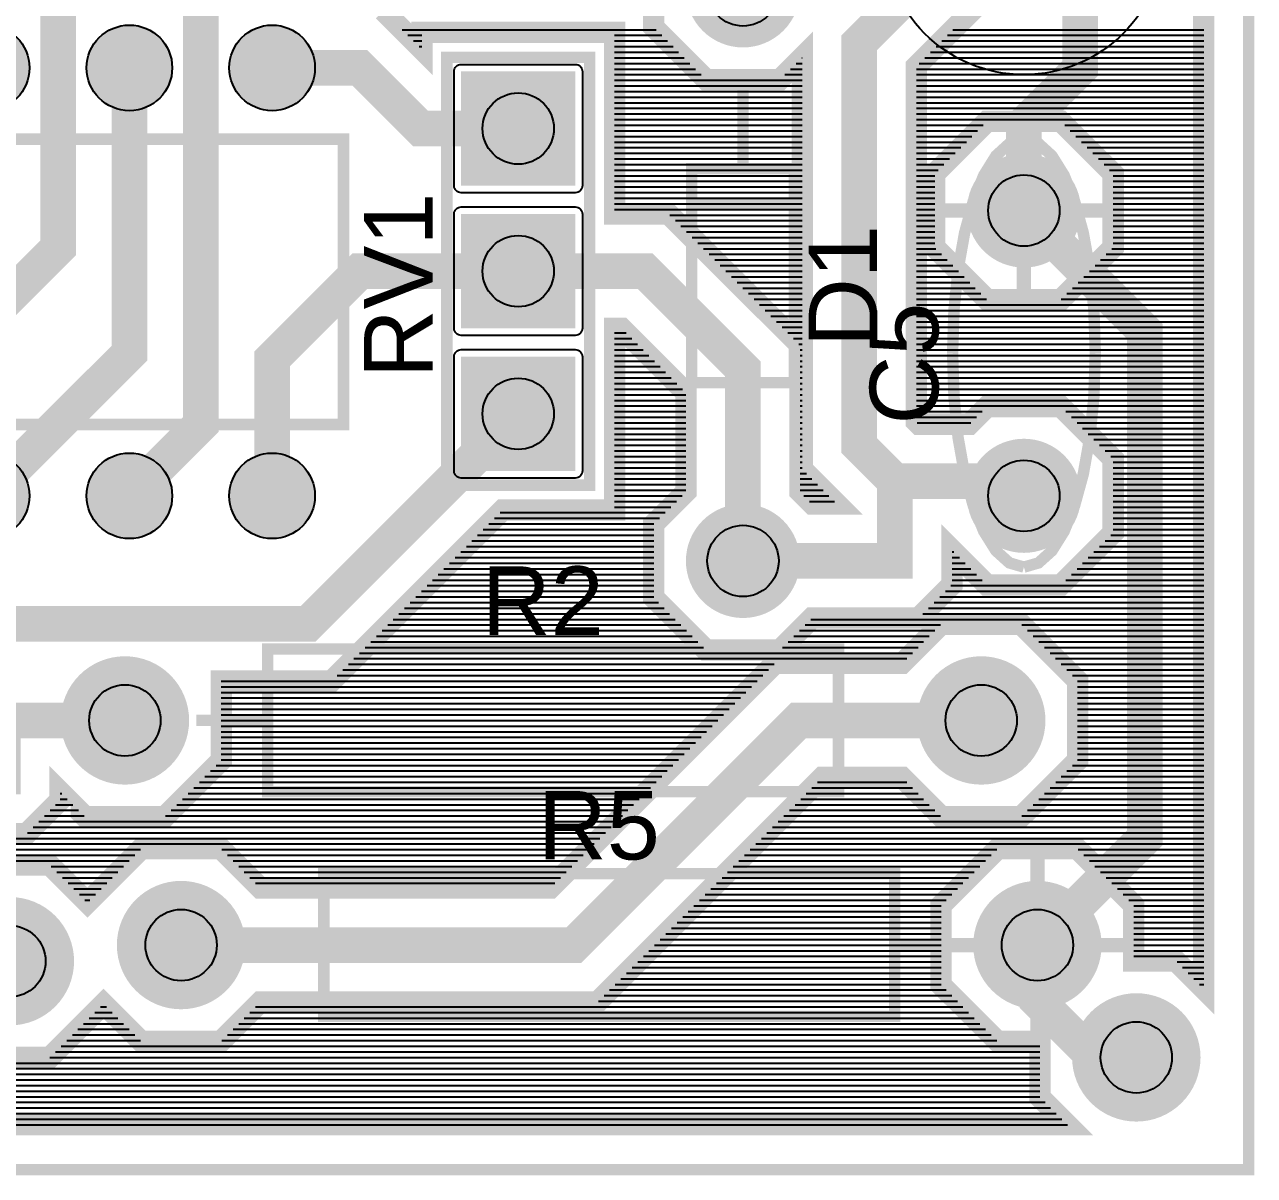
# Model space of a CAD drawing. Header units: inches. Extents: x -0.89 to 0.89, y -0.63 to 0.63.
# Drawn here: x 0.028 to 0.89, y -0.634 to 0.173 of the extents above; entities that cross this region are included whole.
import ezdxf

# ---------------------------------------------------------------- set-up
doc = ezdxf.new("R2010")
doc.units = ezdxf.units.IN
doc.layers.get('0').update_dxf_attribs({"linetype": 'CONTINUOUS'})

# ---------------------------------------------------------------- blocks, each defined once
blk = doc.blocks.new('EPAD')
at = {"const_width": 0.5}
blk.add_lwpolyline([(-0.25, 0, 1), (0.25, 0, 1)], format="xyb", close=True, dxfattribs=at)
blk = doc.blocks.new('RPAD')
blk.add_trace([(-0.5, -0.5), (-0.5, 0.5), (0.5, -0.5), (0.5, 0.5)])

msp = doc.modelspace()

# ---------------------------------------------------------------- linework, layer by layer
for points, const_width in [([(-0.885827, -0.629921), (0.885827, -0.629921), (0.885827, 0.629921), (-0.885827, 0.629921), (-0.885827, -0.629921)], 0.008), ([(-0.885827, -0.629921), (0.885827, -0.629921), (0.885827, 0.629921), (-0.885827, 0.629921), (-0.885827, -0.629921)], 0.008), ([(0.739587, 0.579141), (0.739587, 0.523222), (0.779127, 0.483681), (0.835046, 0.483681), (0.854327, 0.502962), (0.854327, -0.502962), (0.835046, -0.483681), (0.805295, -0.483681), (0.805295, -0.444481), (0.765755, -0.404941), (0.709836, -0.404941), (0.670296, -0.444481), (0.670296, -0.5004), (0.709836, -0.539941), (0.739587, -0.539941), (0.739587, -0.579141), (0.758868, -0.598421), (-0.758868, -0.598421)], 0.015), ([(0.637992, -0.147244), (0.612992, -0.122244), (0.612992, 0.160236), (0.688976, 0.23622)], 0.025), ([(0.767717, 0.23622), (0.767717, 0.142126), (0.728346, 0.102756), (0.728346, 0.04252)], 0.025), ([(0.27956, 0.182519), (0.306516, 0.155563), (0.306516, 0.1675), (0.441515, 0.1675), (0.441515, 0.04), (0.47956, 0.04), (0.571496, -0.051936), (0.571496, -0.154761), (0.579884, -0.16315), (0.59733, -0.16315), (0.572993, -0.138812), (0.572993, 0.149959), (0.557384, 0.134351), (0.505608, 0.134351), (0.468996, 0.170962), (0.468996, 0.213091)], 0.015), ([(-0.049606, -0.354331), (-0.187008, -0.354331), (-0.237008, -0.304331), (-0.237008, -0.097244), (-0.187008, -0.047244), (-0.012008, -0.047244), (0.051575, 0.016339), (0.051575, 0.202756), (0.151575, 0.202756), (0.151575, -0.10748), (0.101575, -0.15748)], 0.025), ([(0.695997, 0.186674), (0.652992, 0.143668), (0.652992, -0.105676), (0.65456, -0.107244), (0.690194, -0.107244), (0.702458, -0.094981), (0.754235, -0.094981), (0.790846, -0.131592), (0.790846, -0.183369), (0.754235, -0.21998), (0.702458, -0.21998), (0.677992, -0.195513), (0.677992, -0.219718), (0.65456, -0.243149), (0.579884, -0.243149), (0.557384, -0.265649), (0.505608, -0.265649), (0.468996, -0.229038), (0.468996, -0.177261), (0.491496, -0.154761), (0.491496, -0.085072), (0.446424, -0.04), (0.441515, -0.04), (0.441515, -0.1675), (0.363084, -0.1675), (0.24334, -0.287244), (0.165925, -0.287244), (0.165925, -0.34292), (0.126385, -0.38246), (0.070466, -0.38246), (0.052992, -0.364986), (0.052992, -0.370899), (0.02956, -0.39433), (0.005853, -0.39433)], 0.015), ([(0.001575, -0.15748), (0.101575, -0.05748), (0.101575, 0.14252)], 0.025), ([(0.374016, 0.1), (0.305512, 0.1), (0.262992, 0.14252), (0.201575, 0.14252)], 0.025), ([(0.324016, -0.15), (0.424016, -0.15), (0.424016, 0.15), (0.324016, 0.15), (0.324016, -0.15)], 0.008), ([(0.324016, -0.15), (0.424016, -0.15), (0.424016, 0.15), (0.324016, 0.15), (0.324016, -0.15)], 0.008), ([(0.531496, 0.07185), (0.531496, 0.13685)], 0.008), ([(0.531496, 0.07185), (0.531496, 0.13685)], 0.008), ([(0.790846, 0.016631), (0.790846, 0.068408), (0.754235, 0.105019), (0.702458, 0.105019), (0.665847, 0.068408), (0.665847, 0.016631), (0.702458, -0.01998), (0.754235, -0.01998), (0.790846, 0.016631)], 0.015), ([(0.728346, 0.105019), (0.728346, 0.04252)], 0.01), ([(-0.148425, 0.04252), (-0.148425, 0.09252), (0.251575, 0.09252), (0.251575, -0.10748), (-0.148425, -0.10748), (-0.148425, -0.05748)], 0.008), ([(-0.148425, 0.04252), (-0.148425, 0.09252), (0.251575, 0.09252), (0.251575, -0.10748), (-0.148425, -0.10748), (-0.148425, -0.05748)], 0.008), ([(0.728346, 0.09252), (0.718159, 0.08952), (0.708721, 0.080894), (0.700221, 0.067207), (0.692846, 0.04902), (0.686784, 0.026894), (0.682221, 0.001394), (0.679346, -0.026918), (0.678346, -0.05748)], 0.008), ([(0.728346, 0.09252), (0.718159, 0.08952), (0.708721, 0.080894), (0.700221, 0.067207), (0.692846, 0.04902), (0.686784, 0.026894), (0.682221, 0.001394), (0.679346, -0.026918), (0.678346, -0.05748)], 0.008), ([(0.728346, 0.09252), (0.738534, 0.08952), (0.747972, 0.080894), (0.756472, 0.067207), (0.763846, 0.04902), (0.769909, 0.026894), (0.774472, 0.001394), (0.777346, -0.026918), (0.778346, -0.05748)], 0.008), ([(0.728346, 0.09252), (0.738534, 0.08952), (0.747972, 0.080894), (0.756472, 0.067207), (0.763846, 0.04902), (0.769909, 0.026894), (0.774472, 0.001394), (0.777346, -0.026918), (0.778346, -0.05748)], 0.008), ([(0.495496, -0.07815), (0.567496, -0.07815), (0.567496, 0.07185), (0.495496, 0.07185), (0.495496, -0.07815)], 0.008), ([(0.495496, -0.07815), (0.567496, -0.07815), (0.567496, 0.07185), (0.495496, 0.07185), (0.495496, -0.07815)], 0.008), ([(0.737795, -0.472441), (0.812992, -0.397244), (0.812992, -0.042126), (0.728346, 0.04252)], 0.025), ([(0.566496, 0.04685), (0.496496, 0.04685)], 0.008), ([(0.566496, 0.04685), (0.496496, 0.04685)], 0.008), ([(0.665847, 0.04252), (0.728346, 0.04252)], 0.01), ([(0.728346, -0.01998), (0.728346, 0.04252)], 0.01), ([(0.790846, 0.04252), (0.728346, 0.04252)], 0.01), ([(0.374016, 0), (0.262992, 0), (0.201575, -0.061417), (0.201575, -0.15748)], 0.025), ([(0.374016, 0), (0.462992, 0), (0.531496, -0.068504), (0.531496, -0.20315)], 0.025), ([(0.728346, -0.20748), (0.718159, -0.204521), (0.708721, -0.195996), (0.700221, -0.182431), (0.692846, -0.164355), (0.686784, -0.142295), (0.682221, -0.116777), (0.679346, -0.08833), (0.678346, -0.05748)], 0.008), ([(0.728346, -0.20748), (0.718159, -0.204521), (0.708721, -0.195996), (0.700221, -0.182431), (0.692846, -0.164355), (0.686784, -0.142295), (0.682221, -0.116777), (0.679346, -0.08833), (0.678346, -0.05748)], 0.008), ([(0.728346, -0.20748), (0.738534, -0.204521), (0.747972, -0.195996), (0.756472, -0.182431), (0.763846, -0.164355), (0.769909, -0.142295), (0.774472, -0.116777), (0.777346, -0.08833), (0.778346, -0.05748)], 0.008), ([(0.728346, -0.20748), (0.738534, -0.204521), (0.747972, -0.195996), (0.756472, -0.182431), (0.763846, -0.164355), (0.769909, -0.142295), (0.774472, -0.116777), (0.777346, -0.08833), (0.778346, -0.05748)], 0.008), ([(0.531496, -0.07815), (0.531496, -0.14315)], 0.008), ([(0.531496, -0.07815), (0.531496, -0.14315)], 0.008), ([(-0.098425, -0.15748), (-0.008661, -0.247244), (0.226772, -0.247244), (0.374016, -0.1)], 0.025), ([(0.531496, -0.20315), (0.637992, -0.20315), (0.637992, -0.147244), (0.71811, -0.147244), (0.728346, -0.15748)], 0.025), ([(-0.010144, -0.551259), (0.045774, -0.551259), (0.083465, -0.513569), (0.109836, -0.539941), (0.165755, -0.539941), (0.193255, -0.512441), (0.42956, -0.512441), (0.587041, -0.35496), (0.642966, -0.35496), (0.670466, -0.38246), (0.726385, -0.38246), (0.765925, -0.34292), (0.765925, -0.287001), (0.726385, -0.247461), (0.670466, -0.247461), (0.642966, -0.274961), (0.553904, -0.274961), (0.396424, -0.432441), (0.193255, -0.432441), (0.165755, -0.404941), (0.109836, -0.404941), (0.072146, -0.442631), (0.045774, -0.41626), (-0.010144, -0.41626)], 0.015), ([(0.198425, -0.364961), (0.598425, -0.364961), (0.598425, -0.264961), (0.198425, -0.264961), (0.198425, -0.364961)], 0.008), ([(0.198425, -0.364961), (0.598425, -0.364961), (0.598425, -0.264961), (0.198425, -0.264961), (0.198425, -0.364961)], 0.008), ([(-0.049606, -0.354331), (0.012992, -0.354331), (0.012992, -0.314961), (0.098425, -0.314961)], 0.025), ([(0.137795, -0.472441), (0.412992, -0.472441), (0.570472, -0.314961), (0.698425, -0.314961)], 0.025), ([(0.148425, -0.314961), (0.198425, -0.314961)], 0.008), ([(0.148425, -0.314961), (0.198425, -0.314961)], 0.008), ([(0.598425, -0.314961), (0.648425, -0.314961)], 0.008), ([(0.598425, -0.314961), (0.648425, -0.314961)], 0.008), ([(0.017815, -0.48376), (-0.255906, -0.48376), (-0.374016, -0.433071), (-0.531496, -0.354331), (-0.649606, -0.354331)], 0.025), ([(0.737795, -0.404941), (0.737795, -0.472441)], 0.01), ([(0.237795, -0.522441), (0.637795, -0.522441), (0.637795, -0.422441), (0.237795, -0.422441), (0.237795, -0.522441)], 0.008), ([(0.237795, -0.522441), (0.637795, -0.522441), (0.637795, -0.422441), (0.237795, -0.422441), (0.237795, -0.522441)], 0.008), ([(0.737795, -0.472441), (0.737795, -0.511181), (0.777795, -0.551181), (0.807087, -0.551181)], 0.025), ([(0.187795, -0.472441), (0.237795, -0.472441)], 0.008), ([(0.187795, -0.472441), (0.237795, -0.472441)], 0.008), ([(0.637795, -0.472441), (0.687795, -0.472441)], 0.008), ([(0.637795, -0.472441), (0.687795, -0.472441)], 0.008), ([(0.670296, -0.472441), (0.737795, -0.472441)], 0.01), ([(0.805295, -0.472441), (0.737795, -0.472441)], 0.01), ([(0.737795, -0.539941), (0.737795, -0.472441)], 0.01)]:
    msp.add_lwpolyline(points, dxfattribs=dict(const_width=const_width))
for points in [[(0.292784, 0.169295), (0.470663, 0.169295)], [(0.296721, 0.165358), (0.306516, 0.165358)], [(0.441515, 0.165358), (0.4746, 0.165358)], [(0.674682, 0.165358), (0.854327, 0.165358)], [(0.678619, 0.169295), (0.854327, 0.169295)], [(0.300658, 0.161421), (0.306516, 0.161421)], [(0.304595, 0.157484), (0.306516, 0.157484)], [(0.441515, 0.161421), (0.478537, 0.161421)], [(0.441515, 0.157484), (0.482474, 0.157484)], [(0.666808, 0.157484), (0.854327, 0.157484)], [(0.670745, 0.161421), (0.854327, 0.161421)], [(0.441515, 0.153547), (0.486411, 0.153547)], [(0.441515, 0.14961), (0.490348, 0.14961)], [(0.572644, 0.14961), (0.572993, 0.14961)], [(0.658934, 0.14961), (0.854327, 0.14961)], [(0.662871, 0.153547), (0.854327, 0.153547)], [(0.441515, 0.145673), (0.494285, 0.145673)], [(0.441515, 0.141736), (0.498222, 0.141736)], [(0.56477, 0.141736), (0.572993, 0.141736)], [(0.568707, 0.145673), (0.572993, 0.145673)], [(0.652992, 0.141736), (0.854327, 0.141736)], [(0.654997, 0.145673), (0.854327, 0.145673)], [(0.441515, 0.137799), (0.502159, 0.137799)], [(0.441515, 0.133862), (0.572993, 0.133862)], [(0.441515, 0.129925), (0.572993, 0.129925)], [(0.560833, 0.137799), (0.572993, 0.137799)], [(0.652992, 0.137799), (0.854327, 0.137799)], [(0.652992, 0.133862), (0.854327, 0.133862)], [(0.652992, 0.129925), (0.854327, 0.129925)], [(0.441515, 0.125988), (0.572993, 0.125988)], [(0.441515, 0.122051), (0.572993, 0.122051)], [(0.652992, 0.125988), (0.854327, 0.125988)], [(0.652992, 0.122051), (0.854327, 0.122051)], [(0.441515, 0.118114), (0.572993, 0.118114)], [(0.441515, 0.114177), (0.572993, 0.114177)], [(0.652992, 0.118114), (0.854327, 0.118114)], [(0.652992, 0.114177), (0.854327, 0.114177)], [(0.441515, 0.11024), (0.572993, 0.11024)], [(0.441515, 0.106303), (0.572993, 0.106303)], [(0.652992, 0.11024), (0.854327, 0.11024)], [(0.652992, 0.106303), (0.854327, 0.106303)], [(0.441515, 0.102366), (0.572993, 0.102366)], [(0.441515, 0.098429), (0.572993, 0.098429)], [(0.652992, 0.102366), (0.699805, 0.102366)], [(0.652992, 0.098429), (0.695868, 0.098429)], [(0.756888, 0.102366), (0.854327, 0.102366)], [(0.760825, 0.098429), (0.854327, 0.098429)], [(0.441515, 0.094492), (0.572993, 0.094492)], [(0.441515, 0.090555), (0.572993, 0.090555)], [(0.441515, 0.086618), (0.572993, 0.086618)], [(0.652992, 0.094492), (0.691931, 0.094492)], [(0.652992, 0.090555), (0.687994, 0.090555)], [(0.652992, 0.086618), (0.684057, 0.086618)], [(0.764762, 0.094492), (0.854327, 0.094492)], [(0.768699, 0.090555), (0.854327, 0.090555)], [(0.772636, 0.086618), (0.854327, 0.086618)], [(0.441515, 0.082681), (0.572993, 0.082681)], [(0.441515, 0.078744), (0.572993, 0.078744)], [(0.652992, 0.082681), (0.68012, 0.082681)], [(0.652992, 0.078744), (0.676183, 0.078744)], [(0.776573, 0.082681), (0.854327, 0.082681)], [(0.78051, 0.078744), (0.854327, 0.078744)], [(0.441515, 0.074807), (0.572993, 0.074807)], [(0.441515, 0.07087), (0.572993, 0.07087)], [(0.652992, 0.074807), (0.672246, 0.074807)], [(0.652992, 0.07087), (0.668309, 0.07087)], [(0.784447, 0.074807), (0.854327, 0.074807)], [(0.788384, 0.07087), (0.854327, 0.07087)], [(0.441515, 0.066933), (0.572993, 0.066933)], [(0.441515, 0.062996), (0.572993, 0.062996)], [(0.652992, 0.066933), (0.665847, 0.066933)], [(0.652992, 0.062996), (0.665847, 0.062996)], [(0.790846, 0.066933), (0.854327, 0.066933)], [(0.790846, 0.062996), (0.854327, 0.062996)], [(0.441515, 0.059059), (0.572993, 0.059059)], [(0.441515, 0.055122), (0.572993, 0.055122)], [(0.652992, 0.059059), (0.665847, 0.059059)], [(0.652992, 0.055122), (0.665847, 0.055122)], [(0.790846, 0.059059), (0.854327, 0.059059)], [(0.790846, 0.055122), (0.854327, 0.055122)], [(0.441515, 0.051185), (0.572993, 0.051185)], [(0.441515, 0.047248), (0.572993, 0.047248)], [(0.441515, 0.043311), (0.572993, 0.043311)], [(0.652992, 0.051185), (0.665847, 0.051185)], [(0.652992, 0.047248), (0.665847, 0.047248)], [(0.652992, 0.043311), (0.665847, 0.043311)], [(0.790846, 0.051185), (0.854327, 0.051185)], [(0.790846, 0.047248), (0.854327, 0.047248)], [(0.790846, 0.043311), (0.854327, 0.043311)], [(0.480186, 0.039374), (0.572993, 0.039374)], [(0.484123, 0.035437), (0.572993, 0.035437)], [(0.652992, 0.039374), (0.665847, 0.039374)], [(0.652992, 0.035437), (0.665847, 0.035437)], [(0.790846, 0.039374), (0.854327, 0.039374)], [(0.790846, 0.035437), (0.854327, 0.035437)], [(0.48806, 0.0315), (0.572993, 0.0315)], [(0.491997, 0.027563), (0.572993, 0.027563)], [(0.652992, 0.0315), (0.665847, 0.0315)], [(0.652992, 0.027563), (0.665847, 0.027563)], [(0.790846, 0.0315), (0.854327, 0.0315)], [(0.790846, 0.027563), (0.854327, 0.027563)], [(0.495934, 0.023626), (0.572993, 0.023626)], [(0.499871, 0.019689), (0.572993, 0.019689)], [(0.652992, 0.023626), (0.665847, 0.023626)], [(0.652992, 0.019689), (0.665847, 0.019689)], [(0.790846, 0.023626), (0.854327, 0.023626)], [(0.790846, 0.019689), (0.854327, 0.019689)], [(0.503808, 0.015752), (0.572993, 0.015752)], [(0.507745, 0.011815), (0.572993, 0.011815)], [(0.652992, 0.015752), (0.666726, 0.015752)], [(0.652992, 0.011815), (0.670663, 0.011815)], [(0.78603, 0.011815), (0.854327, 0.011815)], [(0.789967, 0.015752), (0.854327, 0.015752)], [(0.511682, 0.007878), (0.572993, 0.007878)], [(0.515619, 0.003941), (0.572993, 0.003941)], [(0.519556, 0.000004), (0.572993, 0.000004)], [(0.652992, 0.007878), (0.6746, 0.007878)], [(0.652992, 0.003941), (0.678537, 0.003941)], [(0.652992, 0.000004), (0.682474, 0.000004)], [(0.774218, 0.000004), (0.854327, 0.000004)], [(0.778156, 0.003941), (0.854327, 0.003941)], [(0.782093, 0.007878), (0.854327, 0.007878)], [(0.523493, -0.003933), (0.572993, -0.003933)], [(0.52743, -0.00787), (0.572993, -0.00787)], [(0.652992, -0.003933), (0.686411, -0.003933)], [(0.652992, -0.00787), (0.690348, -0.00787)], [(0.766344, -0.00787), (0.854327, -0.00787)], [(0.770281, -0.003933), (0.854327, -0.003933)], [(0.531367, -0.011807), (0.572993, -0.011807)], [(0.535304, -0.015744), (0.572993, -0.015744)], [(0.652992, -0.011807), (0.694285, -0.011807)], [(0.652992, -0.015744), (0.698222, -0.015744)], [(0.75847, -0.015744), (0.854327, -0.015744)], [(0.762407, -0.011807), (0.854327, -0.011807)], [(0.539241, -0.019681), (0.572993, -0.019681)], [(0.543178, -0.023618), (0.572993, -0.023618)], [(0.652992, -0.019681), (0.702159, -0.019681)], [(0.652992, -0.023618), (0.854327, -0.023618)], [(0.754533, -0.019681), (0.854327, -0.019681)], [(0.547115, -0.027555), (0.572993, -0.027555)], [(0.551052, -0.031492), (0.572993, -0.031492)], [(0.652992, -0.027555), (0.854327, -0.027555)], [(0.652992, -0.031492), (0.854327, -0.031492)], [(0.554989, -0.035429), (0.572993, -0.035429)], [(0.558926, -0.039366), (0.572993, -0.039366)], [(0.652992, -0.035429), (0.854327, -0.035429)], [(0.652992, -0.039366), (0.854327, -0.039366)], [(0.441515, -0.043303), (0.449728, -0.043303)], [(0.441515, -0.04724), (0.453665, -0.04724)], [(0.441515, -0.051177), (0.457602, -0.051177)], [(0.562863, -0.043303), (0.572993, -0.043303)], [(0.5668, -0.04724), (0.572993, -0.04724)], [(0.570737, -0.051177), (0.572993, -0.051177)], [(0.652992, -0.043303), (0.854327, -0.043303)], [(0.652992, -0.04724), (0.854327, -0.04724)], [(0.652992, -0.051177), (0.854327, -0.051177)], [(0.441515, -0.055114), (0.461539, -0.055114)], [(0.441515, -0.059051), (0.465476, -0.059051)], [(0.571496, -0.055114), (0.572993, -0.055114)], [(0.571496, -0.059051), (0.572993, -0.059051)], [(0.652992, -0.055114), (0.854327, -0.055114)], [(0.652992, -0.059051), (0.854327, -0.059051)], [(0.441515, -0.062988), (0.469413, -0.062988)], [(0.441515, -0.066925), (0.47335, -0.066925)], [(0.571496, -0.062988), (0.572993, -0.062988)], [(0.571496, -0.066925), (0.572993, -0.066925)], [(0.652992, -0.062988), (0.854327, -0.062988)], [(0.652992, -0.066925), (0.854327, -0.066925)], [(0.441515, -0.070862), (0.477287, -0.070862)], [(0.441515, -0.074799), (0.481224, -0.074799)], [(0.571496, -0.070862), (0.572993, -0.070862)], [(0.571496, -0.074799), (0.572993, -0.074799)], [(0.652992, -0.070862), (0.854327, -0.070862)], [(0.652992, -0.074799), (0.854327, -0.074799)], [(0.441515, -0.078736), (0.485161, -0.078736)], [(0.441515, -0.082673), (0.489098, -0.082673)], [(0.571496, -0.078736), (0.572993, -0.078736)], [(0.571496, -0.082673), (0.572993, -0.082673)], [(0.652992, -0.078736), (0.854327, -0.078736)], [(0.652992, -0.082673), (0.854327, -0.082673)], [(0.441515, -0.08661), (0.491496, -0.08661)], [(0.441515, -0.090547), (0.491496, -0.090547)], [(0.441515, -0.094484), (0.491496, -0.094484)], [(0.571496, -0.08661), (0.572993, -0.08661)], [(0.571496, -0.090547), (0.572993, -0.090547)], [(0.571496, -0.094484), (0.572993, -0.094484)], [(0.652992, -0.08661), (0.854327, -0.08661)], [(0.652992, -0.090547), (0.854327, -0.090547)], [(0.652992, -0.094484), (0.854327, -0.094484)], [(0.441515, -0.098421), (0.491496, -0.098421)], [(0.441515, -0.102358), (0.491496, -0.102358)], [(0.571496, -0.098421), (0.572993, -0.098421)], [(0.571496, -0.102358), (0.572993, -0.102358)], [(0.652992, -0.098421), (0.699018, -0.098421)], [(0.652992, -0.102358), (0.695081, -0.102358)], [(0.757675, -0.098421), (0.854327, -0.098421)], [(0.761612, -0.102358), (0.854327, -0.102358)], [(0.441515, -0.106295), (0.491496, -0.106295)], [(0.441515, -0.110232), (0.491496, -0.110232)], [(0.571496, -0.106295), (0.572993, -0.106295)], [(0.571496, -0.110232), (0.572993, -0.110232)], [(0.653611, -0.106295), (0.691144, -0.106295)], [(0.765549, -0.106295), (0.854327, -0.106295)], [(0.769486, -0.110232), (0.854327, -0.110232)], [(0.441515, -0.114169), (0.491496, -0.114169)], [(0.441515, -0.118106), (0.491496, -0.118106)], [(0.571496, -0.114169), (0.572993, -0.114169)], [(0.571496, -0.118106), (0.572993, -0.118106)], [(0.773423, -0.114169), (0.854327, -0.114169)], [(0.77736, -0.118106), (0.854327, -0.118106)], [(0.441515, -0.122043), (0.491496, -0.122043)], [(0.441515, -0.12598), (0.491496, -0.12598)], [(0.571496, -0.122043), (0.572993, -0.122043)], [(0.571496, -0.12598), (0.572993, -0.12598)], [(0.781297, -0.122043), (0.854327, -0.122043)], [(0.785234, -0.12598), (0.854327, -0.12598)], [(0.441515, -0.129917), (0.491496, -0.129917)], [(0.441515, -0.133854), (0.491496, -0.133854)], [(0.441515, -0.137791), (0.491496, -0.137791)], [(0.571496, -0.129917), (0.572993, -0.129917)], [(0.571496, -0.133854), (0.572993, -0.133854)], [(0.571496, -0.137791), (0.572993, -0.137791)], [(0.789171, -0.129917), (0.854327, -0.129917)], [(0.790846, -0.133854), (0.854327, -0.133854)], [(0.790846, -0.137791), (0.854327, -0.137791)], [(0.441515, -0.141728), (0.491496, -0.141728)], [(0.441515, -0.145665), (0.491496, -0.145665)], [(0.571496, -0.141728), (0.575909, -0.141728)], [(0.571496, -0.145665), (0.579846, -0.145665)], [(0.790846, -0.141728), (0.854327, -0.141728)], [(0.790846, -0.145665), (0.854327, -0.145665)], [(0.441515, -0.149602), (0.491496, -0.149602)], [(0.441515, -0.153539), (0.491496, -0.153539)], [(0.571496, -0.149602), (0.583783, -0.149602)], [(0.571496, -0.153539), (0.58772, -0.153539)], [(0.790846, -0.149602), (0.854327, -0.149602)], [(0.790846, -0.153539), (0.854327, -0.153539)], [(0.441515, -0.157476), (0.488781, -0.157476)], [(0.441515, -0.161413), (0.484844, -0.161413)], [(0.574211, -0.157476), (0.591657, -0.157476)], [(0.578148, -0.161413), (0.595594, -0.161413)], [(0.790846, -0.157476), (0.854327, -0.157476)], [(0.790846, -0.161413), (0.854327, -0.161413)], [(0.361296, -0.169287), (0.47697, -0.169287)], [(0.441515, -0.16535), (0.480907, -0.16535)], [(0.790846, -0.16535), (0.854327, -0.16535)], [(0.790846, -0.169287), (0.854327, -0.169287)], [(0.353422, -0.177161), (0.469096, -0.177161)], [(0.357359, -0.173224), (0.473033, -0.173224)], [(0.790846, -0.173224), (0.854327, -0.173224)], [(0.790846, -0.177161), (0.854327, -0.177161)], [(0.341611, -0.188972), (0.468996, -0.188972)], [(0.345548, -0.185035), (0.468996, -0.185035)], [(0.349485, -0.181098), (0.468996, -0.181098)], [(0.785242, -0.188972), (0.854327, -0.188972)], [(0.789179, -0.185035), (0.854327, -0.185035)], [(0.790846, -0.181098), (0.854327, -0.181098)], [(0.333737, -0.196846), (0.468996, -0.196846)], [(0.337674, -0.192909), (0.468996, -0.192909)], [(0.677992, -0.196846), (0.679325, -0.196846)], [(0.777368, -0.196846), (0.854327, -0.196846)], [(0.781305, -0.192909), (0.854327, -0.192909)], [(0.325863, -0.20472), (0.468996, -0.20472)], [(0.3298, -0.200783), (0.468996, -0.200783)], [(0.677992, -0.200783), (0.683262, -0.200783)], [(0.677992, -0.20472), (0.687199, -0.20472)], [(0.769494, -0.20472), (0.854327, -0.20472)], [(0.773431, -0.200783), (0.854327, -0.200783)], [(0.317989, -0.212594), (0.468996, -0.212594)], [(0.321926, -0.208657), (0.468996, -0.208657)], [(0.677992, -0.208657), (0.691136, -0.208657)], [(0.677992, -0.212594), (0.695073, -0.212594)], [(0.76162, -0.212594), (0.854327, -0.212594)], [(0.765557, -0.208657), (0.854327, -0.208657)], [(0.310115, -0.220469), (0.468996, -0.220469)], [(0.314052, -0.216532), (0.468996, -0.216532)], [(0.677241, -0.220469), (0.854327, -0.220469)], [(0.677992, -0.216532), (0.69901, -0.216532)], [(0.757683, -0.216532), (0.854327, -0.216532)], [(0.298304, -0.23228), (0.472238, -0.23228)], [(0.302241, -0.228343), (0.468996, -0.228343)], [(0.306178, -0.224406), (0.468996, -0.224406)], [(0.66543, -0.23228), (0.854327, -0.23228)], [(0.669367, -0.228343), (0.854327, -0.228343)], [(0.673304, -0.224406), (0.854327, -0.224406)], [(0.29043, -0.240154), (0.480112, -0.240154)], [(0.294367, -0.236217), (0.476175, -0.236217)], [(0.657556, -0.240154), (0.854327, -0.240154)], [(0.661493, -0.236217), (0.854327, -0.236217)], [(0.282556, -0.248028), (0.487986, -0.248028)], [(0.286493, -0.244091), (0.484049, -0.244091)], [(0.575006, -0.248028), (0.669899, -0.248028)], [(0.578943, -0.244091), (0.854327, -0.244091)], [(0.726951, -0.248028), (0.854327, -0.248028)], [(0.274682, -0.255902), (0.49586, -0.255902)], [(0.278619, -0.251965), (0.491923, -0.251965)], [(0.567132, -0.255902), (0.662025, -0.255902)], [(0.571069, -0.251965), (0.665962, -0.251965)], [(0.730888, -0.251965), (0.854327, -0.251965)], [(0.734825, -0.255902), (0.854327, -0.255902)], [(0.266808, -0.263776), (0.503734, -0.263776)], [(0.270745, -0.259839), (0.499797, -0.259839)], [(0.559258, -0.263776), (0.654151, -0.263776)], [(0.563195, -0.259839), (0.658088, -0.259839)], [(0.738762, -0.259839), (0.854327, -0.259839)], [(0.742699, -0.263776), (0.854327, -0.263776)], [(0.254997, -0.275587), (0.553279, -0.275587)], [(0.258934, -0.27165), (0.646277, -0.27165)], [(0.262871, -0.267713), (0.650214, -0.267713)], [(0.746636, -0.267713), (0.854327, -0.267713)], [(0.750573, -0.27165), (0.854327, -0.27165)], [(0.75451, -0.275587), (0.854327, -0.275587)], [(0.247123, -0.283461), (0.545405, -0.283461)], [(0.25106, -0.279524), (0.549342, -0.279524)], [(0.758447, -0.279524), (0.854327, -0.279524)], [(0.762384, -0.283461), (0.854327, -0.283461)], [(0.165925, -0.287398), (0.541468, -0.287398)], [(0.165925, -0.291335), (0.537531, -0.291335)], [(0.765925, -0.287398), (0.854327, -0.287398)], [(0.765925, -0.291335), (0.854327, -0.291335)], [(0.165925, -0.295272), (0.533594, -0.295272)], [(0.165925, -0.299209), (0.529657, -0.299209)], [(0.765925, -0.295272), (0.854327, -0.295272)], [(0.765925, -0.299209), (0.854327, -0.299209)], [(0.165925, -0.303146), (0.52572, -0.303146)], [(0.165925, -0.307083), (0.521783, -0.307083)], [(0.765925, -0.303146), (0.854327, -0.303146)], [(0.765925, -0.307083), (0.854327, -0.307083)], [(0.165925, -0.31102), (0.517846, -0.31102)], [(0.165925, -0.314957), (0.513909, -0.314957)], [(0.765925, -0.31102), (0.854327, -0.31102)], [(0.765925, -0.314957), (0.854327, -0.314957)], [(0.165925, -0.318894), (0.509972, -0.318894)], [(0.165925, -0.322831), (0.506035, -0.322831)], [(0.165925, -0.326768), (0.502098, -0.326768)], [(0.765925, -0.318894), (0.854327, -0.318894)], [(0.765925, -0.322831), (0.854327, -0.322831)], [(0.765925, -0.326768), (0.854327, -0.326768)], [(0.165925, -0.330705), (0.498161, -0.330705)], [(0.165925, -0.334642), (0.494224, -0.334642)], [(0.765925, -0.330705), (0.854327, -0.330705)], [(0.765925, -0.334642), (0.854327, -0.334642)], [(0.165925, -0.338579), (0.490287, -0.338579)], [(0.165925, -0.342516), (0.48635, -0.342516)], [(0.765925, -0.338579), (0.854327, -0.338579)], [(0.765925, -0.342516), (0.854327, -0.342516)], [(0.158455, -0.35039), (0.478476, -0.35039)], [(0.162392, -0.346453), (0.482413, -0.346453)], [(0.758455, -0.35039), (0.854327, -0.35039)], [(0.762392, -0.346453), (0.854327, -0.346453)], [(0.150581, -0.358264), (0.470602, -0.358264)], [(0.154518, -0.354327), (0.474539, -0.354327)], [(0.583737, -0.358264), (0.646269, -0.358264)], [(0.750581, -0.358264), (0.854327, -0.358264)], [(0.754518, -0.354327), (0.854327, -0.354327)], [(0.052992, -0.366138), (0.054143, -0.366138)], [(0.052992, -0.370075), (0.05808, -0.370075)], [(0.13877, -0.370075), (0.458791, -0.370075)], [(0.142707, -0.366138), (0.462728, -0.366138)], [(0.146644, -0.362201), (0.466665, -0.362201)], [(0.571926, -0.370075), (0.65808, -0.370075)], [(0.575863, -0.366138), (0.654143, -0.366138)], [(0.5798, -0.362201), (0.650206, -0.362201)], [(0.73877, -0.370075), (0.854327, -0.370075)], [(0.742707, -0.366138), (0.854327, -0.366138)], [(0.746644, -0.362201), (0.854327, -0.362201)], [(0.045942, -0.377949), (0.065954, -0.377949)], [(0.049879, -0.374012), (0.062017, -0.374012)], [(0.130896, -0.377949), (0.450917, -0.377949)], [(0.134833, -0.374012), (0.454854, -0.374012)], [(0.564052, -0.377949), (0.665954, -0.377949)], [(0.567989, -0.374012), (0.662017, -0.374012)], [(0.730896, -0.377949), (0.854327, -0.377949)], [(0.734833, -0.374012), (0.854327, -0.374012)], [(0.038068, -0.385823), (0.443043, -0.385823)], [(0.042005, -0.381886), (0.069891, -0.381886)], [(0.126959, -0.381886), (0.44698, -0.381886)], [(0.556178, -0.385823), (0.854327, -0.385823)], [(0.560115, -0.381886), (0.669891, -0.381886)], [(0.726959, -0.381886), (0.854327, -0.381886)], [(0.030194, -0.393697), (0.435169, -0.393697)], [(0.034131, -0.38976), (0.439106, -0.38976)], [(0.548304, -0.393697), (0.854327, -0.393697)], [(0.552241, -0.38976), (0.854327, -0.38976)], [(-0.001387, -0.401571), (0.427294, -0.401571)], [(0.00255, -0.397634), (0.431231, -0.397634)], [(0.54043, -0.401571), (0.854327, -0.401571)], [(0.544367, -0.397634), (0.854327, -0.397634)], [(-0.013198, -0.413382), (0.101395, -0.413382)], [(-0.009261, -0.409445), (0.105332, -0.409445)], [(-0.005324, -0.405508), (0.109269, -0.405508)], [(0.166321, -0.405508), (0.423357, -0.405508)], [(0.170258, -0.409445), (0.41942, -0.409445)], [(0.174195, -0.413382), (0.415483, -0.413382)], [(0.528619, -0.413382), (0.701395, -0.413382)], [(0.532556, -0.409445), (0.705332, -0.409445)], [(0.536493, -0.405508), (0.709269, -0.405508)], [(0.766321, -0.405508), (0.854327, -0.405508)], [(0.770258, -0.409445), (0.854327, -0.409445)], [(0.774195, -0.413382), (0.854327, -0.413382)], [(0.046833, -0.417319), (0.097458, -0.417319)], [(0.05077, -0.421256), (0.093521, -0.421256)], [(0.178132, -0.417319), (0.411546, -0.417319)], [(0.182069, -0.421256), (0.407609, -0.421256)], [(0.520745, -0.421256), (0.693521, -0.421256)], [(0.524682, -0.417319), (0.697458, -0.417319)], [(0.778132, -0.417319), (0.854327, -0.417319)], [(0.782069, -0.421256), (0.854327, -0.421256)], [(0.054707, -0.425193), (0.089584, -0.425193)], [(0.058644, -0.42913), (0.085647, -0.42913)], [(0.186006, -0.425193), (0.403672, -0.425193)], [(0.189943, -0.42913), (0.399735, -0.42913)], [(0.512871, -0.42913), (0.685647, -0.42913)], [(0.516808, -0.425193), (0.689584, -0.425193)], [(0.786006, -0.425193), (0.854327, -0.425193)], [(0.789943, -0.42913), (0.854327, -0.42913)], [(0.062581, -0.433067), (0.08171, -0.433067)], [(0.066518, -0.437004), (0.077773, -0.437004)], [(0.504997, -0.437004), (0.677773, -0.437004)], [(0.508934, -0.433067), (0.68171, -0.433067)], [(0.79388, -0.433067), (0.854327, -0.433067)], [(0.797817, -0.437004), (0.854327, -0.437004)], [(0.070455, -0.440941), (0.073836, -0.440941)], [(0.497123, -0.444878), (0.670296, -0.444878)], [(0.50106, -0.440941), (0.673836, -0.440941)], [(0.801754, -0.440941), (0.854327, -0.440941)], [(0.805295, -0.444878), (0.854327, -0.444878)], [(0.485312, -0.456689), (0.670296, -0.456689)], [(0.489249, -0.452752), (0.670296, -0.452752)], [(0.493186, -0.448815), (0.670296, -0.448815)], [(0.805295, -0.448815), (0.854327, -0.448815)], [(0.805295, -0.452752), (0.854327, -0.452752)], [(0.805295, -0.456689), (0.854327, -0.456689)], [(0.477438, -0.464563), (0.670296, -0.464563)], [(0.481375, -0.460626), (0.670296, -0.460626)], [(0.805295, -0.460626), (0.854327, -0.460626)], [(0.805295, -0.464563), (0.854327, -0.464563)], [(0.469564, -0.472437), (0.670296, -0.472437)], [(0.473501, -0.4685), (0.670296, -0.4685)], [(0.805295, -0.4685), (0.854327, -0.4685)], [(0.805295, -0.472437), (0.854327, -0.472437)], [(0.46169, -0.480311), (0.670296, -0.480311)], [(0.465627, -0.476374), (0.670296, -0.476374)], [(0.805295, -0.476374), (0.854327, -0.476374)], [(0.805295, -0.480311), (0.854327, -0.480311)], [(0.453816, -0.488185), (0.670296, -0.488185)], [(0.457753, -0.484248), (0.670296, -0.484248)], [(0.835613, -0.484248), (0.854327, -0.484248)], [(0.83955, -0.488185), (0.854327, -0.488185)], [(0.445942, -0.496059), (0.670296, -0.496059)], [(0.449879, -0.492122), (0.670296, -0.492122)], [(0.843487, -0.492122), (0.854327, -0.492122)], [(0.847424, -0.496059), (0.854327, -0.496059)], [(0.434131, -0.50787), (0.677765, -0.50787)], [(0.438068, -0.503933), (0.673828, -0.503933)], [(0.442005, -0.499996), (0.670296, -0.499996)], [(0.851361, -0.499996), (0.854327, -0.499996)], [(0.08129, -0.515744), (0.085639, -0.515744)], [(0.189951, -0.515744), (0.685639, -0.515744)], [(0.430194, -0.511807), (0.681702, -0.511807)], [(0.073416, -0.523618), (0.093513, -0.523618)], [(0.077353, -0.519681), (0.089576, -0.519681)], [(0.182077, -0.523618), (0.693513, -0.523618)], [(0.186014, -0.519681), (0.689576, -0.519681)], [(0.065542, -0.531492), (0.101387, -0.531492)], [(0.069479, -0.527555), (0.09745, -0.527555)], [(0.174203, -0.531492), (0.701387, -0.531492)], [(0.17814, -0.527555), (0.69745, -0.527555)], [(0.057668, -0.539366), (0.109261, -0.539366)], [(0.061605, -0.535429), (0.105324, -0.535429)], [(0.166329, -0.539366), (0.709261, -0.539366)], [(0.170266, -0.535429), (0.705324, -0.535429)], [(0.045857, -0.551177), (0.739587, -0.551177)], [(0.049794, -0.54724), (0.739587, -0.54724)], [(0.053731, -0.543303), (0.739587, -0.543303)], [(-0.739587, -0.555114), (0.739587, -0.555114)], [(-0.739587, -0.559051), (0.739587, -0.559051)], [(-0.739587, -0.562988), (0.739587, -0.562988)], [(-0.739587, -0.566925), (0.739587, -0.566925)], [(-0.739587, -0.570862), (0.739587, -0.570862)], [(-0.739587, -0.574799), (0.739587, -0.574799)], [(-0.74312, -0.582673), (0.74312, -0.582673)], [(-0.739587, -0.578736), (0.739587, -0.578736)], [(-0.754931, -0.594484), (0.754931, -0.594484)], [(-0.750994, -0.590547), (0.750994, -0.590547)], [(-0.747057, -0.58661), (0.747057, -0.58661)], [(-0.758868, -0.598421), (0.758868, -0.598421)]]:
    msp.add_lwpolyline(points)
for points in [[(0.329016, 0.06), (0.329016, 0.14), (0.329115, 0.141022), (0.329402, 0.141968), (0.329856, 0.142818), (0.330461, 0.143555), (0.331198, 0.144159), (0.332048, 0.144614), (0.332993, 0.1449), (0.334016, 0.145), (0.414016, 0.145), (0.415038, 0.1449), (0.415983, 0.144614), (0.416833, 0.144159), (0.41757, 0.143555), (0.418175, 0.142818), (0.41863, 0.141968), (0.418916, 0.141022), (0.419016, 0.14), (0.419016, 0.06), (0.418916, 0.058978), (0.41863, 0.058032), (0.418175, 0.057182), (0.41757, 0.056445), (0.416833, 0.055841), (0.415983, 0.055386), (0.415038, 0.0551), (0.414016, 0.055), (0.334016, 0.055), (0.332993, 0.0551), (0.332048, 0.055386), (0.331198, 0.055841), (0.330461, 0.056445), (0.329856, 0.057182), (0.329402, 0.058032), (0.329115, 0.058978), (0.329016, 0.06)], [(0.329016, -0.04), (0.329016, 0.04), (0.329115, 0.041022), (0.329402, 0.041968), (0.329856, 0.042818), (0.330461, 0.043555), (0.331198, 0.044159), (0.332048, 0.044614), (0.332993, 0.0449), (0.334016, 0.045), (0.414016, 0.045), (0.415038, 0.0449), (0.415983, 0.044614), (0.416833, 0.044159), (0.41757, 0.043555), (0.418175, 0.042818), (0.41863, 0.041968), (0.418916, 0.041022), (0.419016, 0.04), (0.419016, -0.04), (0.418916, -0.041022), (0.41863, -0.041968), (0.418175, -0.042818), (0.41757, -0.043555), (0.416833, -0.044159), (0.415983, -0.044614), (0.415038, -0.0449), (0.414016, -0.045), (0.334016, -0.045), (0.332993, -0.0449), (0.332048, -0.044614), (0.331198, -0.044159), (0.330461, -0.043555), (0.329856, -0.042818), (0.329402, -0.041968), (0.329115, -0.041022), (0.329016, -0.04)], [(0.329016, -0.14), (0.329016, -0.06), (0.329115, -0.058978), (0.329402, -0.058032), (0.329856, -0.057182), (0.330461, -0.056445), (0.331198, -0.055841), (0.332048, -0.055386), (0.332993, -0.0551), (0.334016, -0.055), (0.414016, -0.055), (0.415038, -0.0551), (0.415983, -0.055386), (0.416833, -0.055841), (0.41757, -0.056445), (0.418175, -0.057182), (0.41863, -0.058032), (0.418916, -0.058978), (0.419016, -0.06), (0.419016, -0.14), (0.418916, -0.141022), (0.41863, -0.141968), (0.418175, -0.142818), (0.41757, -0.143555), (0.416833, -0.144159), (0.415983, -0.144614), (0.415038, -0.1449), (0.414016, -0.145), (0.334016, -0.145), (0.332993, -0.1449), (0.332048, -0.144614), (0.331198, -0.144159), (0.330461, -0.143555), (0.329856, -0.142818), (0.329402, -0.141968), (0.329115, -0.141022), (0.329016, -0.14)]]:
    msp.add_lwpolyline(points, close=True)
for centre, radius in [((0.728346, 0.23622), 0.098425), ((0.728346, 0.23622), 0.098425), ((0.531496, 0.19685), 0.025), ((0.001575, 0.14252), 0.03), ((0.101575, 0.14252), 0.03), ((0.201575, 0.14252), 0.03), ((0.374016, 0.1), 0.025), ((0.728346, 0.04252), 0.025), ((0.374016, 0), 0.025), ((0.374016, -0.1), 0.025), ((0.001575, -0.15748), 0.03), ((0.101575, -0.15748), 0.03), ((0.201575, -0.15748), 0.03), ((0.728346, -0.15748), 0.025), ((0.531496, -0.20315), 0.025), ((0.098425, -0.314961), 0.025), ((0.698425, -0.314961), 0.025), ((0.137795, -0.472441), 0.025), ((0.737795, -0.472441), 0.025), ((0.017815, -0.48376), 0.025), ((0.807087, -0.551181), 0.025)]:
    msp.add_circle(centre, radius)

# ---------------------------------------------------------------- block references
for p, xscale, yscale in [((0.531496, 0.19685), 0.08, 0.08), ((0.531496, 0.19685), 0.07, 0.07), ((0.001575, 0.14252), 0.06, 0.06), ((0.101575, 0.14252), 0.06, 0.06), ((0.201575, 0.14252), 0.06, 0.06), ((0.101575, 0.14252), 0.05, 0.05), ((0.201575, 0.14252), 0.05, 0.05), ((0.728346, 0.04252), 0.08, 0.08), ((0.728346, 0.04252), 0.07, 0.07), ((0.728346, -0.15748), 0.08, 0.08), ((0.001575, -0.15748), 0.06, 0.06), ((0.101575, -0.15748), 0.06, 0.06), ((0.201575, -0.15748), 0.06, 0.06), ((0.728346, -0.15748), 0.07, 0.07), ((0.101575, -0.15748), 0.05, 0.05), ((0.201575, -0.15748), 0.05, 0.05), ((0.531496, -0.20315), 0.08, 0.08), ((0.531496, -0.20315), 0.07, 0.07), ((0.098425, -0.314961), 0.09, 0.09), ((0.098425, -0.314961), 0.08, 0.08), ((0.698425, -0.314961), 0.09, 0.09), ((0.698425, -0.314961), 0.08, 0.08), ((0.137795, -0.472441), 0.09, 0.09), ((0.737795, -0.472441), 0.09, 0.09), ((0.017815, -0.48376), 0.09, 0.09), ((0.137795, -0.472441), 0.08, 0.08), ((0.737795, -0.472441), 0.08, 0.08), ((0.017815, -0.48376), 0.08, 0.08), ((0.807087, -0.551181), 0.09, 0.09), ((0.807087, -0.551181), 0.08, 0.08)]:
    msp.add_blockref('EPAD', p, dxfattribs=dict(xscale=xscale, yscale=yscale))
at = {"xscale": 0.08, "yscale": 0.08, "rotation": -270}
for p in [(0.374016, 0.1), (0.374016, 0), (0.374016, -0.1)]:
    msp.add_blockref('RPAD', p, dxfattribs=at)

# ---------------------------------------------------------------- texts
at = {"width": 1.041667}
for s, p in [('RV1', (0.314016, -0.075)), ('RV1', (0.314016, -0.075)), ('D1', (0.625496, -0.05315)), ('D1', (0.625496, -0.05315)), ('C5', (0.668346, -0.10748)), ('C5', (0.668346, -0.10748))]:
    msp.add_text(s, height=0.048, rotation=90, dxfattribs=at).set_placement(p)
for s, p in [('R2', (0.348425, -0.254961)), ('R2', (0.348425, -0.254961)), ('R5', (0.387795, -0.412441)), ('R5', (0.387795, -0.412441))]:
    msp.add_text(s, height=0.048, dxfattribs=at).set_placement(p)

doc.saveas('drawing.dxf')
